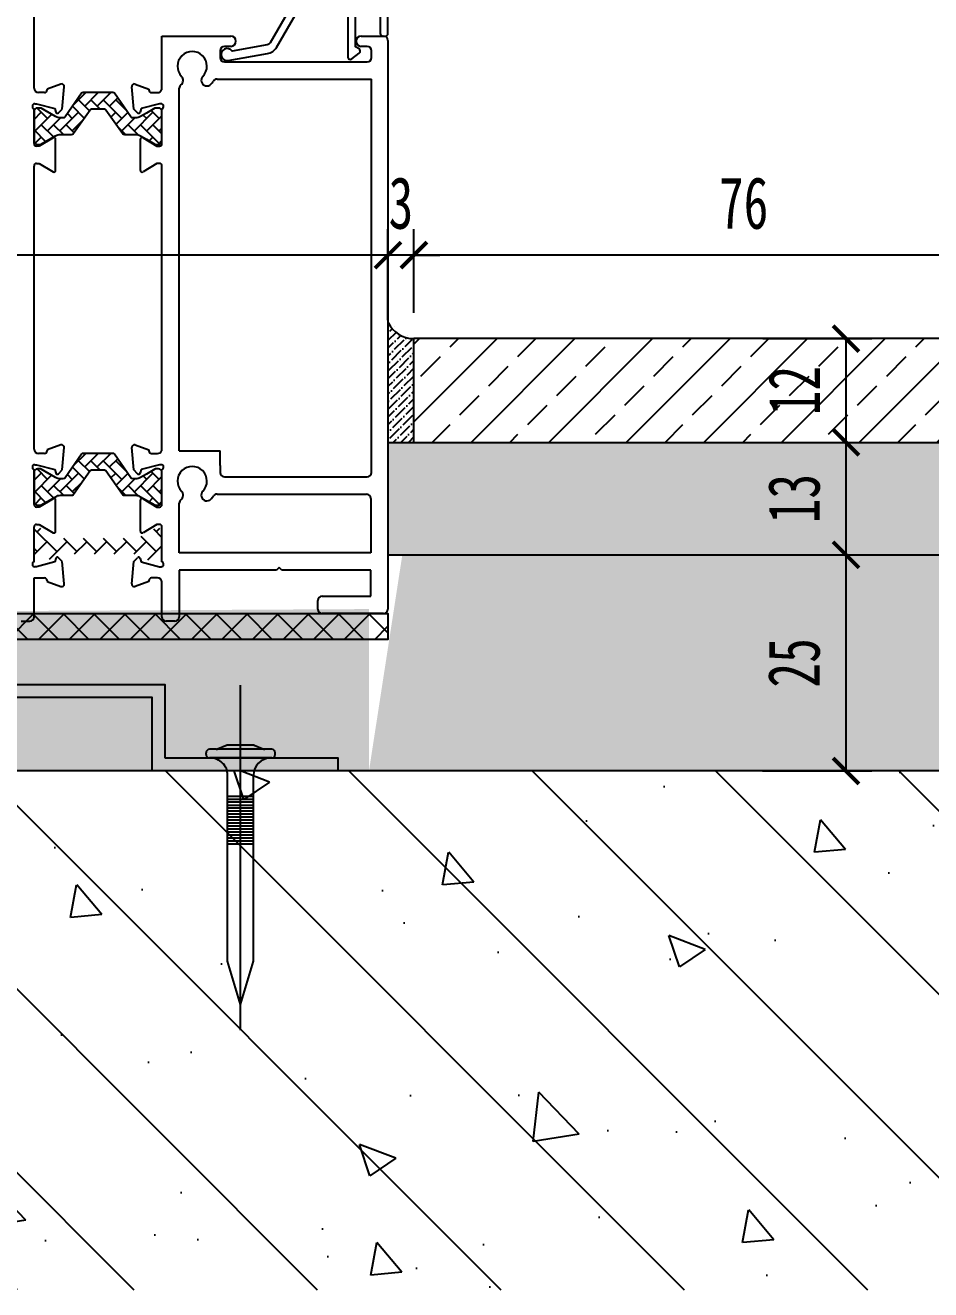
# Model space of a CAD drawing. Header units: millimetres. Extents: x 161920 to 181521, y -136232 to -127655.
# Drawn here: x 181101.9 to 181206.7, y -130814.6 to -130668.3 of the extents above; entities that cross this region are included whole.
import ezdxf
from ezdxf.enums import TextEntityAlignment as Align

# ---------------------------------------------------------------- set-up
doc = ezdxf.new("R2010")
doc.units = ezdxf.units.MM
doc.header["$LTSCALE"] = 10
doc.header["$PDMODE"] = 3
for name, pattern in [('CENTER', [50.8, 31.75, -6.35, 6.35, -6.35]), ('DASHDOT', [1, 0.5, -0.25, 0, -0.25]), ('DASHED', [19.05, 12.7, -6.35])]:
    doc.linetypes.add(name, pattern=pattern)
for name, color, linetype in [('0-bh(填充)', 251, 'Continuous'), ('0BZ', 8, 'Continuous'), ('0ZX', 1, 'CENTER'), ('2FC', 2, 'Continuous'), ('2FJ', 4, 'Continuous'), ('2PJ', 4, 'Continuous'), ('2TC', 8, 'Continuous'), ('2ZC', 3, 'Continuous'), ('4-Norm(立面正常)', 134, 'Continuous'), ('4-Wide(立面宽线)', 4, 'Continuous'), ('95', 95, 'Continuous'), ('MISC13', 7, 'Continuous'), ('填充层', 8, 'Continuous'), ('尺寸标注', 1, 'Continuous'), ('文字', 2, 'Continuous'), ('标注层', 6, 'Continuous'), ('配件层', 4, 'Continuous'), ('钢材', 46, 'Continuous')]:
    doc.layers.add(name, color=color, linetype=linetype)
doc.styles.add('DIM', font='SimSun.ttf', dxfattribs={"width": 0.7})
doc.styles.add('kld-T', font='ros1.shx', dxfattribs={"width": 0.75, "bigfont": 'hztxt.shx'})
doc.dimstyles.new('3', dxfattribs={"dimscale": 3, "dimtxt": 2, "dimasz": 1, "dimexe": 1, "dimexo": 1, "dimgap": 1, "dimtad": 1, "dimdec": 0, "dimzin": 0, "dimdsep": 46, "dimtxsty": 'DIM', "dimblk": 'ARCHTICK', "dimcen": 0, "dimclrd": 5, "dimclre": 5, "dimclrt": 35, "dimadec": 0, "dimazin": 0, "dimtfac": 0.5, "dimtdec": 0, "dimtix": 1, "dimtmove": 2, "dimatfit": 2, "dimldrblk": 'A', "dimfxl": 0, "dimtolj": 1, "dimtzin": 0, "dimlwd": -1, "dimlwe": -1, "dimarcsym": 0})

# ---------------------------------------------------------------- blocks, each defined once
blk = doc.blocks.new('射钉')
at = {"layer": '95', "linetype": 'ByBlock', "lineweight": 25}
for p, q in [((44750.72, 34477.67), (44750.92, 34477.67)), ((44750.32, 34477.17), (44750.32, 34477.27)), ((44751.32, 34476.5), (44751.32, 34477.27)), ((44751.32, 34470.07), (44751.33, 34476.42)), ((44751.79, 34475.24), (44751.35, 34476.35)), ((44721.82, 34473.67), (44726.82, 34475.17)), ((44726.82, 34475.17), (44748.32, 34475.17)), ((44751.82, 34472.25), (44751.82, 34475.1)), ((44721.82, 34473.67), (44726.82, 34472.17)), ((44726.82, 34472.17), (44748.32, 34472.17)), ((44751.79, 34472.1), (44751.35, 34470.99)), ((44750.32, 34470.07), (44750.32, 34470.17)), ((44750.72, 34469.67), (44750.92, 34469.67))]:
    blk.add_line(p, q, dxfattribs=at)
at = {"layer": '95', "linetype": 'ByBlock', "lineweight": -2}
for p, q in [((44750.32, 34470.17), (44750.32, 34477.17)), ((44740.4, 34475.17), (44740.4, 34472.17)), ((44740.74, 34475.17), (44740.74, 34472.17)), ((44741.09, 34475.17), (44741.09, 34472.17)), ((44741.43, 34475.17), (44741.43, 34472.17)), ((44741.78, 34475.17), (44741.78, 34472.17)), ((44742.12, 34475.17), (44742.12, 34472.17)), ((44742.47, 34475.17), (44742.47, 34472.17)), ((44742.81, 34475.17), (44742.81, 34472.17)), ((44743.16, 34475.17), (44743.16, 34472.17)), ((44743.5, 34475.17), (44743.5, 34472.17)), ((44743.85, 34475.17), (44743.85, 34472.17)), ((44744.19, 34475.17), (44744.19, 34472.17)), ((44744.54, 34475.17), (44744.54, 34472.17)), ((44744.88, 34475.17), (44744.88, 34472.17)), ((44745.23, 34475.17), (44745.23, 34472.17)), ((44745.57, 34475.17), (44745.57, 34472.17)), ((44745.92, 34475.17), (44745.92, 34472.17))]:
    blk.add_line(p, q, dxfattribs=at)
at = {"layer": '95', "linetype": 'ByBlock', "lineweight": 25}
for centre, radius, start, end in [((44750.72, 34477.27), 0.4, 90, 180), ((44750.92, 34477.27), 0.4, 0, 90), ((44748.32, 34477.17), 2, 270, 0), ((44751.72, 34476.5), 0.4, 180, 201.8014), ((44751.42, 34475.1), 0.4, 0, 21.8014), ((44748.32, 34470.17), 2, 0, 90), ((44751.42, 34472.25), 0.4, 338.1986, 0), ((44751.72, 34470.85), 0.4, 158.1986, 180), ((44750.72, 34470.07), 0.4, 180, 270), ((44750.92, 34470.07), 0.4, 270, 0)]:
    blk.add_arc(centre, radius, start, end, dxfattribs=at)
at = {"layer": '尺寸标注'}
blk.add_line((44718.83, 34473.67), (44758.76, 34473.67), dxfattribs=at)
blk = doc.blocks.new('90断热推拉门')
at = {"layer": '标注层'}
h = blk.add_hatch(dxfattribs=at)
h.set_pattern_fill('ANSI37', color=256, scale=20, style=0)
h.set_pattern_definition([(225, (425061.7592, 1867090.1746), (-1.767766953, 1.767766953), []), (135, (425061.7592, 1867090.1746), (1.767766953, 1.767766953), [])])
h.paths.add_polyline_path([(6287.87, -5574.32), (6287.87, -5577.32), (6380.07, -5577.32), (6380.07, -5574.32)])
at = {"layer": '0ZX', "linetype": 'DASHDOT', "ltscale": 3}
blk.add_line((6330.22, -5590.2), (6330.22, -5557.7), dxfattribs=at)
at = {"layer": '2PJ'}
for p, q in [((6333.22, -5563.54), (6327.22, -5564.28)), ((6327.97, -5563.87), (6327.97, -5563.32)), ((6327.97, -5563.32), (6332.47, -5563.32)), ((6332.47, -5565.32), (6332.47, -5563.95)), ((6333.22, -5565.54), (6327.22, -5566.28)), ((6327.97, -5565.87), (6327.97, -5564.5)), ((6327.97, -5567.87), (6327.97, -5566.5)), ((6332.47, -5567.32), (6332.47, -5565.95)), ((6333.22, -5567.54), (6327.22, -5568.28)), ((6327.97, -5569.87), (6327.97, -5568.5)), ((6332.47, -5569.32), (6332.47, -5567.95)), ((6333.22, -5569.54), (6327.22, -5570.28)), ((6332.47, -5571.32), (6332.47, -5569.95)), ((6333.22, -5571.54), (6327.22, -5572.28)), ((6327.97, -5571.87), (6327.97, -5570.5)), ((6327.97, -5573.87), (6327.97, -5572.5)), ((6332.47, -5573.32), (6332.47, -5571.95)), ((6333.22, -5573.54), (6327.22, -5574.28)), ((6327.97, -5575.87), (6327.97, -5574.5)), ((6332.47, -5575.32), (6332.47, -5573.95)), ((6333.22, -5575.54), (6327.22, -5576.28)), ((6332.47, -5577.32), (6332.47, -5575.95)), ((6333.22, -5577.54), (6327.22, -5578.28)), ((6327.97, -5577.87), (6327.97, -5576.5)), ((6327.97, -5579.87), (6327.97, -5578.5)), ((6332.47, -5579.32), (6332.47, -5577.95)), ((6333.22, -5579.54), (6327.22, -5580.28)), ((6327.97, -5581.87), (6327.97, -5580.5)), ((6332.47, -5581.32), (6332.47, -5579.95)), ((6333.22, -5581.54), (6327.22, -5582.28)), ((6332.47, -5583.32), (6332.47, -5581.95)), ((6327.97, -5583.87), (6327.97, -5582.5)), ((6333.22, -5583.54), (6327.22, -5584.28)), ((6332.47, -5584.32), (6332.47, -5583.95))]:
    blk.add_line(p, q, dxfattribs=at)
for points in [[(6333.22, -5563.54), (6332.47, -5563.95), (6327.97, -5564.5), (6327.22, -5564.28), (6327.97, -5563.87), (6332.47, -5563.32)], [(6333.22, -5565.54), (6332.47, -5565.95), (6327.97, -5566.5), (6327.22, -5566.28), (6327.97, -5565.87), (6332.47, -5565.32)], [(6333.22, -5567.54), (6332.47, -5567.95), (6327.97, -5568.5), (6327.22, -5568.28), (6327.97, -5567.87), (6332.47, -5567.32)], [(6333.22, -5569.54), (6332.47, -5569.95), (6327.97, -5570.5), (6327.22, -5570.28), (6327.97, -5569.87), (6332.47, -5569.32)], [(6333.22, -5571.54), (6332.47, -5571.95), (6327.97, -5572.5), (6327.22, -5572.28), (6327.97, -5571.87), (6332.47, -5571.32)], [(6287.87, -5574.32), (6287.87, -5577.32), (6380.07, -5577.32), (6380.07, -5574.32)], [(6333.22, -5573.54), (6332.47, -5573.95), (6327.97, -5574.5), (6327.22, -5574.28), (6327.97, -5573.87), (6332.47, -5573.32)], [(6333.22, -5575.54), (6332.47, -5575.95), (6327.97, -5576.5), (6327.22, -5576.28), (6327.97, -5575.87), (6332.47, -5575.32)], [(6333.22, -5577.54), (6332.47, -5577.95), (6327.97, -5578.5), (6327.22, -5578.28), (6327.97, -5577.87), (6332.47, -5577.32)], [(6333.22, -5579.54), (6332.47, -5579.95), (6327.97, -5580.5), (6327.22, -5580.28), (6327.97, -5579.87), (6332.47, -5579.32)], [(6333.22, -5581.54), (6332.47, -5581.95), (6327.97, -5582.5), (6327.22, -5582.28), (6327.97, -5581.87), (6332.47, -5581.32)]]:
    blk.add_lwpolyline(points, close=True, dxfattribs=at)
blk.add_lwpolyline([(6327.36, -5584.32), (6327.22, -5584.28), (6327.97, -5583.87), (6332.47, -5583.32), (6333.22, -5583.54), (6332.47, -5583.95), (6329.44, -5584.32)], dxfattribs=at)
blk.add_lwpolyline([(6330.47, -5588.4), (6329.97, -5588.4), (6329.97, -5588.92, -0.177907), (6324.22, -5586.62), (6324.22, -5584.32), (6336.22, -5584.32), (6336.22, -5586.62, -0.177907), (6330.47, -5588.92)], format="xyb", close=True, dxfattribs=at)
at = {"layer": '2PJ', "linetype": 'DASHED'}
blk.add_lwpolyline([(6333.21, -5588.4), (6330.22, -5584.32), (6327.22, -5588.4)], dxfattribs=at)
at = {"layer": '钢材'}
blk.add_lwpolyline([(6354.27, -5560.6), (6374.27, -5560.6), (6374.27, -5559.1), (6352.77, -5559.1), (6352.77, -5560.6), (6352.77, -5567.6), (6315.77, -5567.6), (6315.77, -5560.6), (6315.77, -5559.1), (6294.27, -5559.1), (6294.27, -5560.6), (6314.27, -5560.6), (6314.27, -5567.6), (6314.27, -5569.1), (6354.27, -5569.1)], close=True, dxfattribs=at)
at = {"layer": 'MISC13', "color": 0, "linetype": 'ByBlock', "rotation": 270}
blk.add_blockref('射钉', (-28170.66, 39189.72), dxfattribs=at)
at = {"layer": 'MISC13', "color": 0, "linetype": 'ByBlock', "extrusion": (0, 0, -1), "zscale": -1, "rotation": 270}
blk.add_blockref('射钉', (-40836.69, 39189.72), dxfattribs=at)
blk = doc.blocks.new('压线-推拉门')
at = {"layer": '2FC'}
blk.add_lwpolyline([(4.59, 8.2, -0.414214), (5.09, 7.7), (5.09, 0.5, -0.414214), (4.59, 0), (-4.59, 0, -0.36397), (-5.08, 0.41), (-5.53, 2.92, 0.36397), (-6.51, 3.75), (-11.41, 3.75, 0.623637), (-11.65, 3.27), (-10.99, 2.42, 0.532847), (-10.49, 2.45), (-10.26, 2.85), (-6.85, 2.85, -0.36397), (-6.35, 2.44), (-6.03, 0.59, -0.466308), (-6.52, 0), (-8.71, 0, 0.414214), (-9.01, -0.3), (-9.01, -0.6, 0.414214), (-8.71, -0.9), (5.49, -0.9, 0.414214), (5.99, -0.4), (5.99, 9.8, 0.414214), (5.69, 10.1), (4.49, 10.1, 0.414214), (4.19, 9.8), (4.19, 9.3, -0.52793), (3.92, 9.11), (2.96, 9.49, 0.52793), (2.69, 9.3, -0.52793), (2.42, 9.11), (1.46, 9.49, 0.52793), (1.19, 9.3, -0.52793), (0.92, 9.11), (-0.04, 9.49, 0.52793), (-0.31, 9.3, -0.52793), (-0.58, 9.11), (-1.54, 9.49, 0.52793), (-1.81, 9.3), (-1.81, 9.1), (-3.38, 9.1, -0.131652), (-3.63, 9.17), (-9.8, 12.73, -0.221695), (-10.04, 13.08), (-10.75, 17.13, 1.815671), (-11.85, 17.58), (-11.05, 13.03, 0.221695), (-10.32, 11.99), (-3.98, 8.33, 0.131652), (-3.48, 8.2)], format="xyb", close=True, dxfattribs=at)
at = {"layer": '文字', "style": 'kld-T', "width": 0.75}
blk.add_text('DH9024', height=0.96, dxfattribs=at).set_placement((-1.68, -0.51), align=Align.MIDDLE_LEFT)
blk = doc.blocks.new('_ArchTick')
at = {"color": 0, "linetype": 'ByBlock', "const_width": 0.15}
blk.add_lwpolyline([(-0.5, -0.5), (0.5, 0.5)], dxfattribs=at)
blk = doc.blocks.new('*D378')
at = {"layer": '4-Wide(立面宽线)', "color": 5, "ltscale": 0.15}
for p, q in [((181187.49, -130729.57), (181199.88, -130729.57)), ((181196.88, -130754.57), (181196.88, -130729.57)), ((181187.23, -130754.57), (181199.88, -130754.57))]:
    blk.add_line(p, q, dxfattribs=at)
at = {"layer": 'Defpoints', "color": 0, "ltscale": 0.15}
for p in [(181184.49, -130729.57), (181196.88, -130729.57), (181184.23, -130754.57)]:
    blk.add_point(p, dxfattribs=at)
at = {"layer": '4-Wide(立面宽线)', "color": 5, "ltscale": 0.15, "xscale": 3, "yscale": 3, "zscale": 3}
for p, rotation in [((181196.88, -130729.57), 90), ((181196.88, -130754.57), 270)]:
    blk.add_blockref('_ArchTick', p, dxfattribs=dict(at, rotation=rotation))
at = {"layer": '4-Wide(立面宽线)', "color": 35, "ltscale": 0.15, "insert": (181190.88, -130742.07), "char_height": 6, "attachment_point": 5, "rotation": 90, "style": 'DIM'}
blk.add_mtext('\\A1;25', dxfattribs=at)
blk = doc.blocks.new('A')
for p, q in [((-1.435, 1.148), (-1.09, 1.437)), ((-1.435, 1.148), (-0.369, 0)), ((-1.09, 1.437), (0, 0)), ((-0.369, 0), (-2.127, 0)), ((-1.435, -1.148), (-0.369, 0)), ((-1.09, -1.437), (0, 0)), ((-1.435, -1.148), (-1.09, -1.437))]:
    blk.add_line(p, q)
for points in [[(-1.435, 1.148), (-1.09, 1.437), (-0.369, 0), (0, 0)], [(-1.435, -1.148), (-1.09, -1.437), (-0.369, 0), (0, 0)]]:
    blk.add_solid(points)
blk = doc.blocks.new('*D379')
at = {"layer": '4-Wide(立面宽线)', "color": 5, "ltscale": 0.15}
for p, q in [((181187.64, -130716.57), (181199.88, -130716.57)), ((181196.88, -130729.57), (181196.88, -130716.57)), ((181187.49, -130729.57), (181199.88, -130729.57))]:
    blk.add_line(p, q, dxfattribs=at)
at = {"layer": 'Defpoints', "color": 0, "ltscale": 0.15}
for p in [(181184.64, -130716.57), (181196.88, -130716.57), (181184.49, -130729.57)]:
    blk.add_point(p, dxfattribs=at)
at = {"layer": '4-Wide(立面宽线)', "color": 5, "ltscale": 0.15, "xscale": 3, "yscale": 3, "zscale": 3}
for p, rotation in [((181196.88, -130716.57), 90), ((181196.88, -130729.57), 270)]:
    blk.add_blockref('_ArchTick', p, dxfattribs=dict(at, rotation=rotation))
at = {"layer": '4-Wide(立面宽线)', "color": 35, "ltscale": 0.15, "insert": (181190.88, -130723.07), "char_height": 6, "attachment_point": 5, "rotation": 90, "style": 'DIM'}
blk.add_mtext('\\A1;13', dxfattribs=at)
blk = doc.blocks.new('*D380')
at = {"layer": '4-Wide(立面宽线)', "color": 5, "ltscale": 0.15}
for p, q in [((181187.26, -130704.57), (181199.88, -130704.57)), ((181196.88, -130716.57), (181196.88, -130704.57)), ((181187.64, -130716.57), (181199.88, -130716.57))]:
    blk.add_line(p, q, dxfattribs=at)
at = {"layer": 'Defpoints', "color": 0, "ltscale": 0.15}
for p in [(181184.26, -130704.57), (181196.88, -130704.57), (181184.64, -130716.57)]:
    blk.add_point(p, dxfattribs=at)
at = {"layer": '4-Wide(立面宽线)', "color": 5, "ltscale": 0.15, "xscale": 3, "yscale": 3, "zscale": 3}
for p, rotation in [((181196.88, -130704.57), 90), ((181196.88, -130716.57), 270)]:
    blk.add_blockref('_ArchTick', p, dxfattribs=dict(at, rotation=rotation))
at = {"layer": '4-Wide(立面宽线)', "color": 35, "ltscale": 0.15, "insert": (181190.88, -130710.57), "char_height": 6, "attachment_point": 5, "rotation": 90, "style": 'DIM'}
blk.add_mtext('\\A1;12', dxfattribs=at)
blk = doc.blocks.new('*D387')
at = {"layer": '4-Wide(立面宽线)', "color": 5, "ltscale": 0.15}
for p, q in [((181146.89, -130701.57), (181146.89, -130691.91)), ((181223.19, -130701.57), (181223.19, -130691.91)), ((181223.19, -130694.91), (181146.89, -130694.91))]:
    blk.add_line(p, q, dxfattribs=at)
at = {"layer": 'Defpoints', "color": 0, "ltscale": 0.15}
for p in [(181146.89, -130694.91), (181146.89, -130704.57), (181223.19, -130704.57)]:
    blk.add_point(p, dxfattribs=at)
at = {"layer": '4-Wide(立面宽线)', "color": 5, "ltscale": 0.15, "xscale": 3, "yscale": 3, "zscale": 3, "rotation": 180}
blk.add_blockref('_ArchTick', (181146.89, -130694.91), dxfattribs=at)
at = {"layer": '4-Wide(立面宽线)', "color": 5, "ltscale": 0.15, "xscale": 3, "yscale": 3, "zscale": 3}
blk.add_blockref('_ArchTick', (181223.19, -130694.91), dxfattribs=at)
at = {"layer": '4-Wide(立面宽线)', "color": 35, "ltscale": 0.15, "insert": (181185.04, -130688.91), "char_height": 6, "attachment_point": 5, "style": 'DIM'}
blk.add_mtext('\\A1;76', dxfattribs=at)
blk = doc.blocks.new('*D388')
at = {"layer": '4-Wide(立面宽线)', "color": 5, "ltscale": 0.15}
for p, q in [((181143.89, -130702.43), (181143.89, -130691.91)), ((181146.89, -130701.57), (181146.89, -130691.91)), ((181143.89, -130694.91), (181140.89, -130694.91)), ((181146.89, -130694.91), (181143.89, -130694.91)), ((181146.89, -130694.91), (181149.89, -130694.91))]:
    blk.add_line(p, q, dxfattribs=at)
at = {"layer": 'Defpoints', "color": 0, "ltscale": 0.15}
for p in [(181143.89, -130694.91), (181146.89, -130704.57), (181143.89, -130705.43)]:
    blk.add_point(p, dxfattribs=at)
at = {"layer": '4-Wide(立面宽线)', "color": 5, "ltscale": 0.15, "xscale": 3, "yscale": 3, "zscale": 3}
blk.add_blockref('_ArchTick', (181143.89, -130694.91), dxfattribs=at)
at = {"layer": '4-Wide(立面宽线)', "color": 5, "ltscale": 0.15, "xscale": 3, "yscale": 3, "zscale": 3, "rotation": 180}
blk.add_blockref('_ArchTick', (181146.89, -130694.91), dxfattribs=at)
at = {"layer": '4-Wide(立面宽线)', "color": 35, "ltscale": 0.15, "insert": (181145.39, -130688.91), "char_height": 6, "attachment_point": 5, "style": 'DIM'}
blk.add_mtext('\\A1;3', dxfattribs=at)
blk = doc.blocks.new('*D389')
at = {"layer": '4-Wide(立面宽线)', "color": 5, "ltscale": 0.15}
for p, q in [((181051.69, -130700.57), (181051.69, -130691.91)), ((181143.89, -130702.43), (181143.89, -130691.91)), ((181143.89, -130694.91), (181051.69, -130694.91))]:
    blk.add_line(p, q, dxfattribs=at)
at = {"layer": 'Defpoints', "color": 0, "ltscale": 0.15}
for p in [(181051.69, -130694.91), (181051.69, -130703.57), (181143.89, -130705.43)]:
    blk.add_point(p, dxfattribs=at)
at = {"layer": '4-Wide(立面宽线)', "color": 5, "ltscale": 0.15, "xscale": 3, "yscale": 3, "zscale": 3, "rotation": 180}
blk.add_blockref('_ArchTick', (181051.69, -130694.91), dxfattribs=at)
at = {"layer": '4-Wide(立面宽线)', "color": 5, "ltscale": 0.15, "xscale": 3, "yscale": 3, "zscale": 3}
blk.add_blockref('_ArchTick', (181143.89, -130694.91), dxfattribs=at)
at = {"layer": '4-Wide(立面宽线)', "color": 35, "ltscale": 0.15, "insert": (181097.79, -130688.91), "char_height": 6, "attachment_point": 5, "style": 'DIM'}
blk.add_mtext('\\A1;92', dxfattribs=at)

msp = doc.modelspace()

# ---------------------------------------------------------------- hatches: boundary and pattern name
at = {"layer": '0-bh(填充)', "ltscale": 10}
h = msp.add_hatch(dxfattribs=at)
h.set_pattern_fill('ANSI33,_O', color=250)
h.set_pattern_definition([(45, (55180.526, -49218.688), (-4.49012806, 4.49012806), []), (45, (55185.016, -49218.688), (-4.49012806, 4.49012806), [3.175, -1.5875])])
h.paths.add_polyline_path([(181146.89, -130704.57), (181146.89, -130716.57), (181233.19, -130716.57), (181233.19, -130707.57), (181223.19, -130704.57)])
at = {"layer": '0-bh(填充)', "linetype": 'ByBlock'}
h = msp.add_hatch(dxfattribs=at)
h.set_pattern_fill('AR-SAND', color=250, scale=0.1, style=0)
h.set_pattern_definition([(142.5, (181499.6023, -128342.4586), (0.160003, 4.8941324), [0, -3.8608, 0, -4.318, 0, -4.1275]), (172.5, (181499.602, -128342.4586), (-4.495233, 7.168251), [0, -2.0828, 0, -3.4798, 0, -1.3335]), (212.5, (181502.7265, -128342.4586), (-7.909924, 0.014372), [0, -1.27, 0, -4.572, 0, -5.969]), (222.5, (181502.7265, -128342.4586), (-7.635565, 2.229293), [0, -0.635, 0, -2.9972, 0, -3.429])])
h.paths.add_polyline_path([(181143.89, -130716.57), (181223.19, -130716.57), (181245.14, -130729.57), (181143.89, -130729.57)])
h.paths.add_polyline_path([(181223.19, -130719.57), (181223.19, -130716.57), (181420.93, -130719.57), (181431.77, -130715.91), (181427.65, -130717.41), (181435.89, -130720.41), (181431.77, -130721.91), (181423.77, -130729.57), (181245.14, -130729.57), (181224.9, -130719.57)])
at = {"layer": '0-bh(填充)'}
h = msp.add_hatch(dxfattribs=at)
h.set_pattern_fill('AR-CONC', color=250, scale=0.1, style=0)
h.set_pattern_definition([(130, (205119.841, -214269.517), (-18.218467, -1.5939086), [1.905, -20.955]), (185, (205119.841, -214269.517), (3.524342, 19.1056845), [1.524, -16.7640584]), (79.548555, (205118.323, -214269.65), (-14.6941247, 17.5117752), [1.619001, -17.8090245]), (133.8158, (205119.84, -214264.437), (-27.107904, -4.204233), [2.8575, -31.4325]), (83.364442, (205117.582, -214264.787), (-23.7404134, 24.7426125), [2.428502, -26.713561]), (188.81585, (205119.84, -214264.437), (-23.740413, 24.7426125), [2.285997, -25.145973]), (159, (205117.301, -214265.707), (-15.161439, -10.2265198), [1.905, -20.955]), (214, (205117.301, -214265.707), (-6.180203, 18.4187966), [1.524, -16.764]), (108.548555, (205116.037, -214266.56), (-21.341642, 8.192277), [1.619001, -17.8089938]), (142.5, (205119.841, -214269.517), (-0.30886033, 8.4555039), [0, -16.5608, 0, -17.018, 0, -16.8275]), (172.5, (205119.841, -214269.517), (-6.68196625, 10.0180575), [0, -9.7028, 0, -16.1798, 0, -6.4135]), (212.5, (205125.505, -214269.517), (-13.5590595, -0.5728744), [0, -6.35, 0, -19.812, 0, -26.289]), (222.5, (205128.045, -214269.517), (-14.8129181, 2.5426491), [0, -8.255, 0, -13.1572, 0, -18.669])])
h.paths.add_polyline_path([(181145.55, -130729.57), (181141.69, -130754.57), (181423.33, -130754.57), (181423.77, -130729.57)])
h.paths.add_polyline_path([(180993.39, -130719.57), (181049.49, -130719.57), (181049.99, -130736.35), (181141.69, -130735.85), (181141.69, -130754.57), (181091.08, -130754.57), (181049.49, -130754.57), (180698.7, -130754.57), (180698.7, -130724.57)])
h = msp.add_hatch(dxfattribs=at)
h.set_pattern_fill('AN钢筋混凝土SC10', color=249, scale=6, style=0, pattern_type=2)
h.set_pattern_definition([(135, (181691.764, -138180.119), (10.606602, 10.606602), []), (130, (181691.764, -138180.12), (-43.03561, -3.76513), [4.5, -49.5]), (185, (181691.764, -138180.12), (8.32508, 45.13153), [3.6, -39.6]), (79.5486, (181688.178, -138180.433), (-34.71056, 41.36637), [3.8244, -42.06853]), (133.8158, (181691.764, -138168.12), (-64.03446, -9.93114), [6.75, -74.25]), (83.3644, (181686.43, -138168.947), (-56.07976, 58.44707), [5.7366, -63.1028]), (188.8158, (181691.764, -138168.12), (-56.0797, 58.4471), [5.4, -59.4]), (159, (181685.764, -138171.12), (-35.81442, -24.15713), [4.5, -49.5]), (214, (181685.764, -138171.12), (-14.59892, 43.509), [3.6, -39.6]), (108.5486, (181682.78, -138173.13), (-50.41336, 19.35183), [3.8244, -42.06853]), (142.5, (181691.764, -138180.119), (-0.72959, 19.97363), [0, -39.12, 0, -40.2, 0, -39.75]), (172.5, (181691.764, -138180.12), (-15.78417, 23.6647), [0, -22.92, 0, -38.22, 0, -15.15]), (212.5, (181705.144, -138180.119), (-32.029346, -1.353292), [0, -15, 0, -46.8, 0, -62.1]), (222.5, (181711.144, -138180.12), (-34.99117, 6.0063), [0, -19.5, 0, -31.08, 0, -44.1])])
h.paths.add_polyline_path([(181512.94, -130814.57), (180698.7, -130814.57), (180698.7, -130798.05), (180718.7, -130798.05), (180698.7, -130788.89), (180698.7, -130754.57), (181512.94, -130754.57)])
at = {"layer": '2TC'}
h = msp.add_hatch(dxfattribs=at)
h.set_pattern_fill('AR-HBONE', color=256, scale=0.01, angle=-90, style=0)
h.set_pattern_definition([(315, (178549.0664, -135570.835), (1.43684098, -4e-16), [3.048, -1.016]), (45, (178549.7848, -135571.5535), (1.43684098, -4e-16), [3.048, -1.016])])
edge = h.paths.add_edge_path()
edge.add_arc((181106.28, -130678.75), 0.3, 269.9999, 325, ccw=False)
edge.add_line((181106.28, -130679.05), (181106.02, -130679.05))
edge.add_arc((181106.02, -130677.85), 1.2, 240, 270, ccw=False)
edge.add_line((181105.42, -130678.89), (181103.76, -130677.93))
edge.add_line((181103.76, -130677.93), (181103.71, -130677.9))
edge.add_line((181103.71, -130677.9), (181103.65, -130677.9))
edge.add_line((181103.65, -130677.9), (181103.34, -130677.9))
edge.add_arc((181103.34, -130678.3), 0.4, 90, 180)
edge.add_line((181102.94, -130678.3), (181102.94, -130681.7))
edge.add_arc((181103.34, -130681.7), 0.4, 180, 270)
edge.add_line((181103.34, -130682.1), (181103.65, -130682.1))
edge.add_arc((181103.65, -130681.89), 0.21, 270.0001, 300.0002)
edge.add_line((181103.76, -130682.07), (181105.42, -130681.11))
edge.add_arc((181106.02, -130682.15), 1.2, 90, 119.9999, ccw=False)
edge.add_line((181106.02, -130680.95), (181107.27, -130680.95))
edge.add_arc((181107.27, -130680.65), 0.3, 269.9999, 325)
edge.add_line((181107.52, -130680.82), (181109.43, -130678.09))
edge.add_arc((181109.6, -130678.2), 0.2, 90, 144.9997, ccw=False)
edge.add_line((181109.6, -130678), (181111.08, -130678))
edge.add_arc((181111.08, -130678.2), 0.2, 35.0003, 90.0002, ccw=False)
edge.add_line((181111.25, -130678.09), (181113.16, -130680.82))
edge.add_arc((181113.41, -130680.65), 0.3, 215, 270.0001)
edge.add_line((181113.41, -130680.95), (181114.66, -130680.95))
edge.add_arc((181114.66, -130682.15), 1.2, 60.0001, 90, ccw=False)
edge.add_line((181115.26, -130681.11), (181115.94, -130681.51))
edge.add_line((181115.94, -130681.51), (181116.92, -130682.07))
edge.add_arc((181117.03, -130681.89), 0.21, 239.9998, 269.9999)
edge.add_line((181117.03, -130682.1), (181117.34, -130682.1))
edge.add_arc((181117.34, -130681.7), 0.4, 270, 360)
edge.add_line((181117.74, -130681.7), (181117.74, -130678.3))
edge.add_arc((181117.34, -130678.3), 0.4, 0, 90)
edge.add_line((181117.34, -130677.9), (181117.03, -130677.9))
edge.add_arc((181117.03, -130678.11), 0.21, 89.9997, 119.9996)
edge.add_line((181116.92, -130677.93), (181115.94, -130678.5))
edge.add_line((181115.94, -130678.5), (181115.26, -130678.89))
edge.add_arc((181114.66, -130677.85), 1.2, 270, 300, ccw=False)
edge.add_line((181114.66, -130679.05), (181114.4, -130679.05))
edge.add_arc((181114.4, -130678.75), 0.3, 215, 269.9999, ccw=False)
edge.add_line((181114.15, -130678.92), (181112.24, -130676.19))
edge.add_arc((181112.07, -130676.3), 0.2, 34.9933, 90)
edge.add_line((181112.07, -130676.1), (181108.61, -130676.1))
edge.add_arc((181108.61, -130676.3), 0.2, 89.9998, 144.9997)
edge.add_line((181108.45, -130676.19), (181106.53, -130678.92))
h = msp.add_hatch(dxfattribs=at)
h.set_pattern_fill('AR-HBONE', color=256, scale=0.01, angle=-90, style=0)
h.set_pattern_definition([(315, (178549.0664, -135612.5726), (1.43684098, -4e-16), [3.048, -1.016]), (45, (178549.7848, -135613.291), (1.43684098, -4e-16), [3.048, -1.016])])
edge = h.paths.add_edge_path()
edge.add_arc((181106.28, -130720.49), 0.3, 269.9999, 325, ccw=False)
edge.add_line((181106.28, -130720.79), (181106.02, -130720.79))
edge.add_arc((181106.02, -130719.59), 1.2, 240, 270, ccw=False)
edge.add_line((181105.42, -130720.63), (181103.76, -130719.67))
edge.add_line((181103.76, -130719.67), (181103.71, -130719.64))
edge.add_line((181103.71, -130719.64), (181103.65, -130719.64))
edge.add_line((181103.65, -130719.64), (181103.34, -130719.64))
edge.add_arc((181103.34, -130720.04), 0.4, 90, 180)
edge.add_line((181102.94, -130720.04), (181102.94, -130723.44))
edge.add_arc((181103.34, -130723.44), 0.4, 180, 270)
edge.add_line((181103.34, -130723.84), (181103.65, -130723.84))
edge.add_arc((181103.65, -130723.63), 0.21, 270.0001, 300.0002)
edge.add_line((181103.76, -130723.81), (181105.42, -130722.85))
edge.add_arc((181106.02, -130723.89), 1.2, 90, 119.9999, ccw=False)
edge.add_line((181106.02, -130722.69), (181107.27, -130722.69))
edge.add_arc((181107.27, -130722.39), 0.3, 269.9999, 325)
edge.add_line((181107.52, -130722.56), (181109.43, -130719.83))
edge.add_arc((181109.6, -130719.94), 0.2, 90, 144.9997, ccw=False)
edge.add_line((181109.6, -130719.74), (181111.08, -130719.74))
edge.add_arc((181111.08, -130719.94), 0.2, 35.0003, 90.0002, ccw=False)
edge.add_line((181111.25, -130719.83), (181113.16, -130722.56))
edge.add_arc((181113.41, -130722.39), 0.3, 215, 270.0001)
edge.add_line((181113.41, -130722.69), (181114.66, -130722.69))
edge.add_arc((181114.66, -130723.89), 1.2, 60.0001, 90, ccw=False)
edge.add_line((181115.26, -130722.85), (181115.94, -130723.24))
edge.add_line((181115.94, -130723.24), (181116.92, -130723.81))
edge.add_arc((181117.03, -130723.63), 0.21, 239.9998, 269.9999)
edge.add_line((181117.03, -130723.84), (181117.34, -130723.84))
edge.add_arc((181117.34, -130723.44), 0.4, 270, 360)
edge.add_line((181117.74, -130723.44), (181117.74, -130720.04))
edge.add_arc((181117.34, -130720.04), 0.4, 0, 90)
edge.add_line((181117.34, -130719.64), (181117.03, -130719.64))
edge.add_arc((181117.03, -130719.85), 0.21, 89.9997, 119.9996)
edge.add_line((181116.92, -130719.67), (181115.94, -130720.24))
edge.add_line((181115.94, -130720.24), (181115.26, -130720.63))
edge.add_arc((181114.66, -130719.59), 1.2, 270, 300, ccw=False)
edge.add_line((181114.66, -130720.79), (181114.4, -130720.79))
edge.add_arc((181114.4, -130720.49), 0.3, 215, 269.9999, ccw=False)
edge.add_line((181114.15, -130720.66), (181112.24, -130717.93))
edge.add_arc((181112.07, -130718.04), 0.2, 34.9933, 90)
edge.add_line((181112.07, -130717.84), (181108.61, -130717.84))
edge.add_arc((181108.61, -130718.04), 0.2, 89.9998, 144.9997)
edge.add_line((181108.45, -130717.93), (181106.53, -130720.66))
h = msp.add_hatch(dxfattribs=at)
h.set_pattern_fill('AR-HBONE', color=256, scale=0.016, angle=-90, style=0)
h.set_pattern_definition([(315, (181010.1788, -130587.819), (2.298946, 3e-16), [4.8768, -1.6256]), (45, (181011.3283, -130588.9685), (2.298946, 3e-16), [4.8768, -1.6256])])
edge = h.paths.add_edge_path()
edge.add_ellipse((181114.57, -130730.66), major_axis=(-0.849, 0.849), ratio=1, start_angle=284.9521, end_angle=315, ccw=False)
edge.add_line((181115.17, -130729.62), (181115.46, -130729.79))
edge.add_ellipse((181115.44, -130729.98), major_axis=(0.141, 0.141), ratio=1, start_angle=373.6, end_angle=399.0313, ccw=False)
edge.add_line((181115.55, -130729.81), (181116.15, -130730.18))
edge.add_line((181116.15, -130730.18), (181116.92, -130730.63))
edge.add_ellipse((181117.03, -130730.45), major_axis=(0.148, 0.148), ratio=1, start_angle=195.0952, end_angle=225)
edge.add_line((181117.03, -130730.66), (181117.34, -130730.66))
edge.add_ellipse((181117.34, -130730.26), major_axis=(0.283, 0.283), ratio=1, start_angle=225, end_angle=315)
edge.add_line((181117.74, -130730.26), (181117.74, -130726.86))
edge.add_ellipse((181117.34, -130726.86), major_axis=(-0.283, 0.283), ratio=1, start_angle=225, end_angle=315)
edge.add_line((181117.34, -130726.46), (181117.03, -130726.46))
edge.add_ellipse((181117.03, -130726.67), major_axis=(-0.148, 0.148), ratio=1, start_angle=-45, end_angle=-15.0954)
edge.add_line((181116.92, -130726.49), (181115.94, -130727.05))
edge.add_line((181115.94, -130727.05), (181115.17, -130727.5))
edge.add_ellipse((181114.57, -130726.46), major_axis=(-0.849, 0.849), ratio=1, start_angle=135, end_angle=165.0479, ccw=False)
edge.add_line((181114.57, -130727.66), (181106.11, -130727.66))
edge.add_ellipse((181106.11, -130726.46), major_axis=(0.849, 0.849), ratio=1, start_angle=194.9521, end_angle=225, ccw=False)
edge.add_line((181105.51, -130727.5), (181104.74, -130727.05))
edge.add_line((181104.74, -130727.05), (181103.76, -130726.49))
edge.add_ellipse((181103.65, -130726.67), major_axis=(-0.148, 0.148), ratio=1, start_angle=-74.9048, end_angle=-45)
edge.add_line((181103.65, -130726.46), (181103.34, -130726.46))
edge.add_ellipse((181103.34, -130726.86), major_axis=(-0.283, 0.283), ratio=1, start_angle=-45, end_angle=45)
edge.add_line((181102.94, -130726.86), (181102.94, -130730.26))
edge.add_ellipse((181103.34, -130730.26), major_axis=(-0.283, 0.283), ratio=1, start_angle=45, end_angle=135)
edge.add_line((181103.34, -130730.66), (181103.65, -130730.66))
edge.add_ellipse((181103.65, -130730.45), major_axis=(0.148, 0.148), ratio=1, start_angle=225, end_angle=254.905)
edge.add_line((181103.76, -130730.63), (181104.53, -130730.18))
edge.add_line((181104.53, -130730.18), (181105.14, -130729.81))
edge.add_ellipse((181105.24, -130729.98), major_axis=(-0.141, 0.141), ratio=1, start_angle=320.9687, end_angle=346.4, ccw=False)
edge.add_line((181105.22, -130729.79), (181105.51, -130729.62))
edge.add_ellipse((181106.11, -130730.66), major_axis=(0.849, 0.849), ratio=1, start_angle=405, end_angle=435.0479, ccw=False)
edge.add_line((181106.11, -130729.46), (181114.57, -130729.46))
at = {"layer": '填充层'}
h = msp.add_hatch(dxfattribs=at)
h.set_pattern_fill('ANSI36', color=256, scale=5, angle=90, style=0)
h.set_pattern_definition([(225, (200341.68145, -138154.329), (-1.21533978, -0.331456304), [1.5625, -0.3125, 0, -0.3125])])
edge = h.paths.add_edge_path()
edge.add_line((181146.89, -130716.57), (181146.89, -130704.74))
edge.add_arc((181147.54, -130700.6), 4.19, 209.612, 261.1456, ccw=False)
edge.add_line((181143.89, -130702.67), (181143.89, -130716.57))
edge.add_line((181143.89, -130716.57), (181146.89, -130716.57))

# ---------------------------------------------------------------- linework, layer by layer
at = {"layer": '2FJ'}
for points in [[(181106.53, -130678.92, -0.244699), (181106.28, -130679.05), (181106.02, -130679.05, -0.131653), (181105.42, -130678.89), (181103.76, -130677.93), (181103.71, -130677.9), (181103.65, -130677.9), (181103.34, -130677.9, 0.414214), (181102.94, -130678.3), (181102.94, -130681.7, 0.414214), (181103.34, -130682.1), (181103.65, -130682.1, 0.131653), (181103.76, -130682.07), (181105.42, -130681.11, -0.131652), (181106.02, -130680.95), (181107.27, -130680.95, 0.244699), (181107.52, -130680.82), (181109.43, -130678.09, -0.244697), (181109.6, -130678), (181111.08, -130678, -0.244698), (181111.25, -130678.09), (181113.16, -130680.82, 0.244699), (181113.41, -130680.95), (181114.66, -130680.95, -0.131652), (181115.26, -130681.11), (181115.94, -130681.51), (181116.92, -130682.07, 0.131653), (181117.03, -130682.1), (181117.34, -130682.1, 0.414214), (181117.74, -130681.7), (181117.74, -130678.3, 0.414214), (181117.34, -130677.9), (181117.03, -130677.9, 0.131652), (181116.92, -130677.93), (181115.94, -130678.5), (181115.26, -130678.89, -0.131653), (181114.66, -130679.05), (181114.4, -130679.05, -0.244698), (181114.15, -130678.92), (181112.24, -130676.19, 0.24473), (181112.07, -130676.1), (181108.61, -130676.1, 0.244698), (181108.45, -130676.19)], [(181106.53, -130720.66, -0.244699), (181106.28, -130720.79), (181106.02, -130720.79, -0.131653), (181105.42, -130720.63), (181103.76, -130719.67), (181103.71, -130719.64), (181103.65, -130719.64), (181103.34, -130719.64, 0.414214), (181102.94, -130720.04), (181102.94, -130723.44, 0.414214), (181103.34, -130723.84), (181103.65, -130723.84, 0.131653), (181103.76, -130723.81), (181105.42, -130722.85, -0.131652), (181106.02, -130722.69), (181107.27, -130722.69, 0.244699), (181107.52, -130722.56), (181109.43, -130719.83, -0.244697), (181109.6, -130719.74), (181111.08, -130719.74, -0.244698), (181111.25, -130719.83), (181113.16, -130722.56, 0.244699), (181113.41, -130722.69), (181114.66, -130722.69, -0.131652), (181115.26, -130722.85), (181115.94, -130723.24), (181116.92, -130723.81, 0.131653), (181117.03, -130723.84), (181117.34, -130723.84, 0.414214), (181117.74, -130723.44), (181117.74, -130720.04, 0.414214), (181117.34, -130719.64), (181117.03, -130719.64, 0.131652), (181116.92, -130719.67), (181115.94, -130720.24), (181115.26, -130720.63, -0.131653), (181114.66, -130720.79), (181114.4, -130720.79, -0.244698), (181114.15, -130720.66), (181112.24, -130717.93, 0.24473), (181112.07, -130717.84), (181108.61, -130717.84, 0.244698), (181108.45, -130717.93)]]:
    msp.add_lwpolyline(points, format="xyb", close=True, dxfattribs=at)
at = {"layer": '2ZC'}
for p, q in [((181102.94, -130675.61), (181102.94, -130664.91)), ((181117.74, -130675.81), (181117.74, -130669.57)), ((181117.74, -130669.57), (181125.69, -130669.57)), ((181140.79, -130669.57), (181143.39, -130669.57)), ((181125.69, -130670.77), (181124.99, -130670.77)), ((181141.49, -130670.77), (181140.79, -130670.77)), ((181143.89, -130670.07), (181143.89, -130735.85)), ((181124.49, -130671.27), (181124.49, -130672.07)), ((181141.99, -130672.07), (181141.99, -130671.27)), ((181124.99, -130672.57), (181141.49, -130672.57)), ((181106.04, -130675.13), (181104.44, -130675.71)), ((181106.21, -130678.02), (181106.44, -130675.44)), ((181114.47, -130678.02), (181114.24, -130675.44)), ((181114.64, -130675.13), (181116.24, -130675.71)), ((181124.11, -130674.56), (181141.99, -130674.56)), ((181141.99, -130720.05), (181141.99, -130674.56)), ((181104.14, -130676.11), (181103.44, -130676.11)), ((181104.44, -130675.71), (181104.44, -130675.81)), ((181116.24, -130675.71), (181116.24, -130675.81)), ((181116.54, -130676.11), (181117.24, -130676.11)), ((181117.7, -130675.81), (181117.74, -130675.81)), ((181119.74, -130717.55), (181119.74, -130675.61)), ((181102.94, -130682.01), (181102.94, -130677.99)), ((181102.94, -130682.01), (181102.94, -130677.99)), ((181103.04, -130677.41), (181103.24, -130677.41)), ((181103.24, -130677.41), (181105.34, -130677.97)), ((181105.34, -130677.97), (181105.45, -130678.36)), ((181105.78, -130678.45), (181106.21, -130678.02)), ((181114.9, -130678.45), (181114.47, -130678.02)), ((181115.34, -130677.97), (181115.23, -130678.36)), ((181117.44, -130677.41), (181115.34, -130677.97)), ((181117.64, -130677.41), (181117.44, -130677.41)), ((181117.74, -130681.7), (181117.74, -130677.99)), ((181117.74, -130682.01), (181117.74, -130677.99)), ((181103.55, -130682.31), (181103.24, -130682.31)), ((181105.14, -130681.34), (181103.55, -130682.31)), ((181105.44, -130685.11), (181105.44, -130681.51)), ((181115.24, -130685.11), (181115.24, -130681.51)), ((181115.55, -130681.34), (181117.14, -130682.31)), ((181117.14, -130682.31), (181117.44, -130682.31)), ((181102.94, -130717.35), (181102.94, -130684.61)), ((181103.24, -130684.31), (181103.55, -130684.31)), ((181103.55, -130684.31), (181105.14, -130685.28)), ((181117.14, -130684.31), (181115.55, -130685.28)), ((181117.44, -130684.31), (181117.14, -130684.31)), ((181117.74, -130717.55), (181117.74, -130684.61)), ((181104.14, -130717.85), (181103.44, -130717.85)), ((181106.04, -130716.87), (181104.44, -130717.45)), ((181104.44, -130717.45), (181104.44, -130717.55)), ((181106.21, -130719.76), (181106.44, -130717.18)), ((181114.47, -130719.76), (181114.24, -130717.18)), ((181114.64, -130716.87), (181116.24, -130717.45)), ((181116.24, -130717.45), (181116.24, -130717.55)), ((181116.54, -130717.85), (181117.24, -130717.85)), ((181117.7, -130717.55), (181117.74, -130717.55)), ((181119.74, -130717.55), (181124.49, -130717.55)), ((181124.49, -130719.25), (181124.49, -130717.55)), ((181103.04, -130719.15), (181103.24, -130719.15)), ((181103.24, -130719.15), (181105.34, -130719.71)), ((181117.44, -130719.15), (181115.34, -130719.71)), ((181117.64, -130719.15), (181117.44, -130719.15)), ((181124.49, -130719.25), (181124.49, -130720.05)), ((181102.94, -130723.75), (181102.94, -130719.73)), ((181105.34, -130719.71), (181105.45, -130720.1)), ((181105.78, -130720.19), (181106.21, -130719.76)), ((181114.9, -130720.19), (181114.47, -130719.76)), ((181115.34, -130719.71), (181115.23, -130720.1)), ((181117.74, -130723.75), (181117.74, -130719.73)), ((181124.99, -130720.55), (181141.49, -130720.55)), ((181105.14, -130723.08), (181103.55, -130724.05)), ((181105.44, -130726.85), (181105.44, -130723.25)), ((181115.24, -130726.85), (181115.24, -130723.25)), ((181115.55, -130723.08), (181117.14, -130724.05)), ((181119.74, -130729.35), (181119.74, -130723.6)), ((181124.11, -130722.55), (181141.39, -130722.55)), ((181141.89, -130723.05), (181141.89, -130729.35)), ((181103.55, -130724.05), (181103.24, -130724.05)), ((181117.14, -130724.05), (181117.44, -130724.05)), ((181102.94, -130730.37), (181102.94, -130726.35)), ((181103.24, -130726.05), (181103.55, -130726.05)), ((181103.55, -130726.05), (181105.14, -130727.02)), ((181117.14, -130726.05), (181115.55, -130727.02)), ((181117.44, -130726.05), (181117.14, -130726.05)), ((181117.74, -130730.37), (181117.74, -130726.35)), ((181141.89, -130729.35), (181119.74, -130729.35)), ((181103.24, -130730.95), (181103.04, -130730.95)), ((181105.34, -130730.39), (181103.24, -130730.95)), ((181105.45, -130730), (181105.34, -130730.39)), ((181106.21, -130730.34), (181105.78, -130729.91)), ((181106.44, -130732.92), (181106.21, -130730.34)), ((181114.24, -130732.92), (181114.47, -130730.34)), ((181114.47, -130730.34), (181114.9, -130729.91)), ((181115.23, -130730), (181115.34, -130730.39)), ((181115.34, -130730.39), (181117.44, -130730.95)), ((181117.44, -130730.95), (181117.64, -130730.95)), ((181102.94, -130732.25), (181104.14, -130732.25)), ((181102.94, -130736.75), (181102.94, -130732.25)), ((181117.24, -130732.25), (181116.54, -130732.25)), ((181130.99, -130731.35), (181119.74, -130731.35)), ((181119.74, -130731.35), (181119.74, -130736.75)), ((181131.29, -130731.05), (181130.99, -130731.35)), ((181131.59, -130731.35), (181131.29, -130731.05)), ((181141.89, -130731.35), (181131.59, -130731.35)), ((181141.89, -130734.35), (181141.89, -130731.35)), ((181104.44, -130732.55), (181104.44, -130732.65)), ((181104.44, -130732.65), (181106.04, -130733.23)), ((181116.24, -130732.65), (181114.64, -130733.23)), ((181116.24, -130732.55), (181116.24, -130732.65)), ((181117.74, -130736.75), (181117.74, -130732.75)), ((181135.79, -130735.85), (181135.79, -130734.85)), ((181136.29, -130734.35), (181141.89, -130734.35)), ((181143.39, -130736.35), (181136.29, -130736.35)), ((181101.44, -130737.25), (181102.44, -130737.25)), ((181119.24, -130737.25), (181118.24, -130737.25))]:
    msp.add_line(p, q, dxfattribs=at)
for centre, radius, start, end in [((181125.69, -130670.17), 0.6, 270, 90), ((181140.79, -130670.17), 0.6, 90, 270), ((181143.39, -130670.07), 0.5, 0, 90), ((181124.99, -130671.27), 0.5, 90, 180), ((181141.49, -130671.27), 0.5, 0, 90), ((181121.24, -130673.07), 1.7, 316.0571, 223.9429), ((181124.99, -130672.07), 0.5, 180, 270), ((181141.49, -130672.07), 0.5, 270, 0), ((181106.14, -130675.41), 0.3, 355, 110), ((181114.54, -130675.41), 0.3, 70, 185), ((181120.24, -130675.61), 0.5, 126.9993, 180), ((181119.55, -130674.7), 0.65, 306.9993, 43.9429), ((181122.93, -130674.7), 0.65, 136.0571, 316.0571), ((181121.24, -130673.07), 3, 316.0571, 325.1547), ((181124.11, -130675.06), 0.5, 90, 145.1547), ((181103.44, -130675.61), 0.5, 180, 270), ((181104.14, -130675.81), 0.3, 270, 0), ((181116.54, -130675.81), 0.3, 180, 270), ((181117.24, -130675.61), 0.5, 270, 336.4218), ((181103.04, -130677.71), 0.3, 90, 250.5288), ((181105.64, -130678.31), 0.2, 195, 315), ((181115.04, -130678.31), 0.2, 225, 345), ((181117.64, -130677.71), 0.3, 289.4712, 90), ((181103.24, -130682.01), 0.3, 180, 270), ((181105.24, -130681.51), 0.2, 0, 121.4), ((181115.44, -130681.51), 0.2, 58.6, 180), ((181117.44, -130682.01), 0.3, 270, 0), ((181103.24, -130684.61), 0.3, 90, 180), ((181105.24, -130685.11), 0.2, 238.6, 0), ((181115.44, -130685.11), 0.2, 180, 301.4), ((181117.44, -130684.61), 0.3, 0, 90), ((181103.44, -130717.35), 0.5, 180, 270), ((181104.14, -130717.55), 0.3, 270, 0), ((181106.14, -130717.15), 0.3, 355, 110), ((181114.54, -130717.15), 0.3, 70, 185), ((181116.54, -130717.55), 0.3, 180, 270), ((181117.24, -130717.35), 0.5, 270, 336.4218), ((181103.04, -130719.45), 0.3, 90, 250.5288), ((181117.64, -130719.45), 0.3, 289.4712, 90), ((181105.64, -130720.05), 0.2, 195, 315), ((181115.04, -130720.05), 0.2, 225, 345), ((181121.24, -130721.05), 1.7, 316.0571, 223.9429), ((181124.99, -130720.05), 0.5, 180, 270), ((181141.49, -130720.05), 0.5, 270, 0), ((181119.55, -130722.68), 0.65, 306.9993, 43.9429), ((181122.93, -130722.68), 0.65, 136.0571, 316.0571), ((181105.24, -130723.25), 0.2, 0, 121.4), ((181115.44, -130723.25), 0.2, 58.6, 180), ((181120.24, -130723.6), 0.5, 126.9993, 180), ((181121.24, -130721.05), 3, 316.0571, 325.1547), ((181124.11, -130723.05), 0.5, 90, 145.1547), ((181141.39, -130723.05), 0.5, 0, 90), ((181103.24, -130723.75), 0.3, 180, 270), ((181117.44, -130723.75), 0.3, 270, 0), ((181103.24, -130726.35), 0.3, 90, 180), ((181117.44, -130726.35), 0.3, 0, 90), ((181105.24, -130726.85), 0.2, 238.6, 0), ((181115.44, -130726.85), 0.2, 180, 301.4), ((181103.04, -130730.65), 0.3, 109.4712, 270), ((181105.64, -130730.05), 0.2, 45, 165), ((181115.04, -130730.05), 0.2, 15, 135), ((181117.64, -130730.65), 0.3, 270, 70.5288), ((181104.14, -130732.55), 0.3, 0, 90), ((181116.54, -130732.55), 0.3, 90, 180), ((181117.24, -130732.75), 0.5, 0, 90), ((181106.14, -130732.95), 0.3, 250, 5), ((181114.54, -130732.95), 0.3, 175, 290), ((181136.29, -130734.85), 0.5, 90, 180), ((181102.44, -130736.75), 0.5, 270, 0), ((181118.24, -130736.75), 0.5, 180, 270), ((181119.24, -130736.75), 0.5, 270, 0), ((181136.29, -130735.85), 0.5, 180, 270), ((181143.39, -130735.85), 0.5, 270, 0)]:
    msp.add_arc(centre, radius, start, end, dxfattribs=at)
at = {"layer": '4-Norm(立面正常)', "color": 134}
msp.add_line((181143.89, -130729.57), (181431.77, -130729.57), dxfattribs=at)
at = {"layer": '4-Wide(立面宽线)', "color": 4}
for p, q in [((181223.19, -130704.57), (181146.89, -130704.57)), ((181146.89, -130716.57), (181233.19, -130716.57))]:
    msp.add_line(p, q, dxfattribs=at)
at = {"layer": '4-Wide(立面宽线)', "color": 6}
msp.add_line((181520.94, -130754.57), (180698.7, -130754.57), dxfattribs=at)
at = {"layer": '配件层', "ltscale": 10}
msp.add_lwpolyline([(181143.89, -130716.57), (181146.89, -130716.57), (181146.89, -130704.57)], dxfattribs=at)
at = {"layer": '配件层'}
msp.add_arc((181146.89, -130701.25), 3.32, 205.3601, 270.0448, dxfattribs=at)

# ---------------------------------------------------------------- block references
at = {"rotation": 90}
msp.add_blockref('压线-推拉门', (181142.99, -130660.56), dxfattribs=at)
at = {"layer": '0BZ', "xscale": -1, "rotation": 180}
msp.add_blockref('90断热推拉门', (174763.82, -136313.67), dxfattribs=at)

# ---------------------------------------------------------------- dimensions: what is measured, and where the dimension line sits
at = {"layer": '4-Wide(立面宽线)', "color": 251, "ltscale": 0.15}
for base, p1, p2, picture, middle in [((181051.69, -130694.91), (181143.89, -130705.43), (181051.69, -130703.57), '*D389', (181097.79, -130688.91)), ((181143.89, -130694.91), (181146.89, -130704.57), (181143.89, -130705.43), '*D388', (181145.39, -130688.91)), ((181146.89, -130694.91), (181223.19, -130704.57), (181146.89, -130704.57), '*D387', (181185.04, -130688.91))]:
    dim = msp.add_linear_dim(base=base, p1=p1, p2=p2, dimstyle='3', dxfattribs=at)
    dim.commit()
    dim.dimension.update_dxf_attribs({"geometry": picture, "text_midpoint": middle})
for base, p1, p2, picture, middle in [((181196.88, -130704.57), (181184.64, -130716.57), (181184.26, -130704.57), '*D380', (181190.88, -130710.57)), ((181196.88, -130716.57), (181184.49, -130729.57), (181184.64, -130716.57), '*D379', (181190.88, -130723.07)), ((181196.88, -130729.57), (181184.23, -130754.57), (181184.49, -130729.57), '*D378', (181190.88, -130742.07))]:
    dim = msp.add_linear_dim(base=base, p1=p1, p2=p2, angle=90, dimstyle='3', dxfattribs=at)
    dim.commit()
    dim.dimension.update_dxf_attribs({"geometry": picture, "text_midpoint": middle})

doc.saveas('drawing.dxf')
